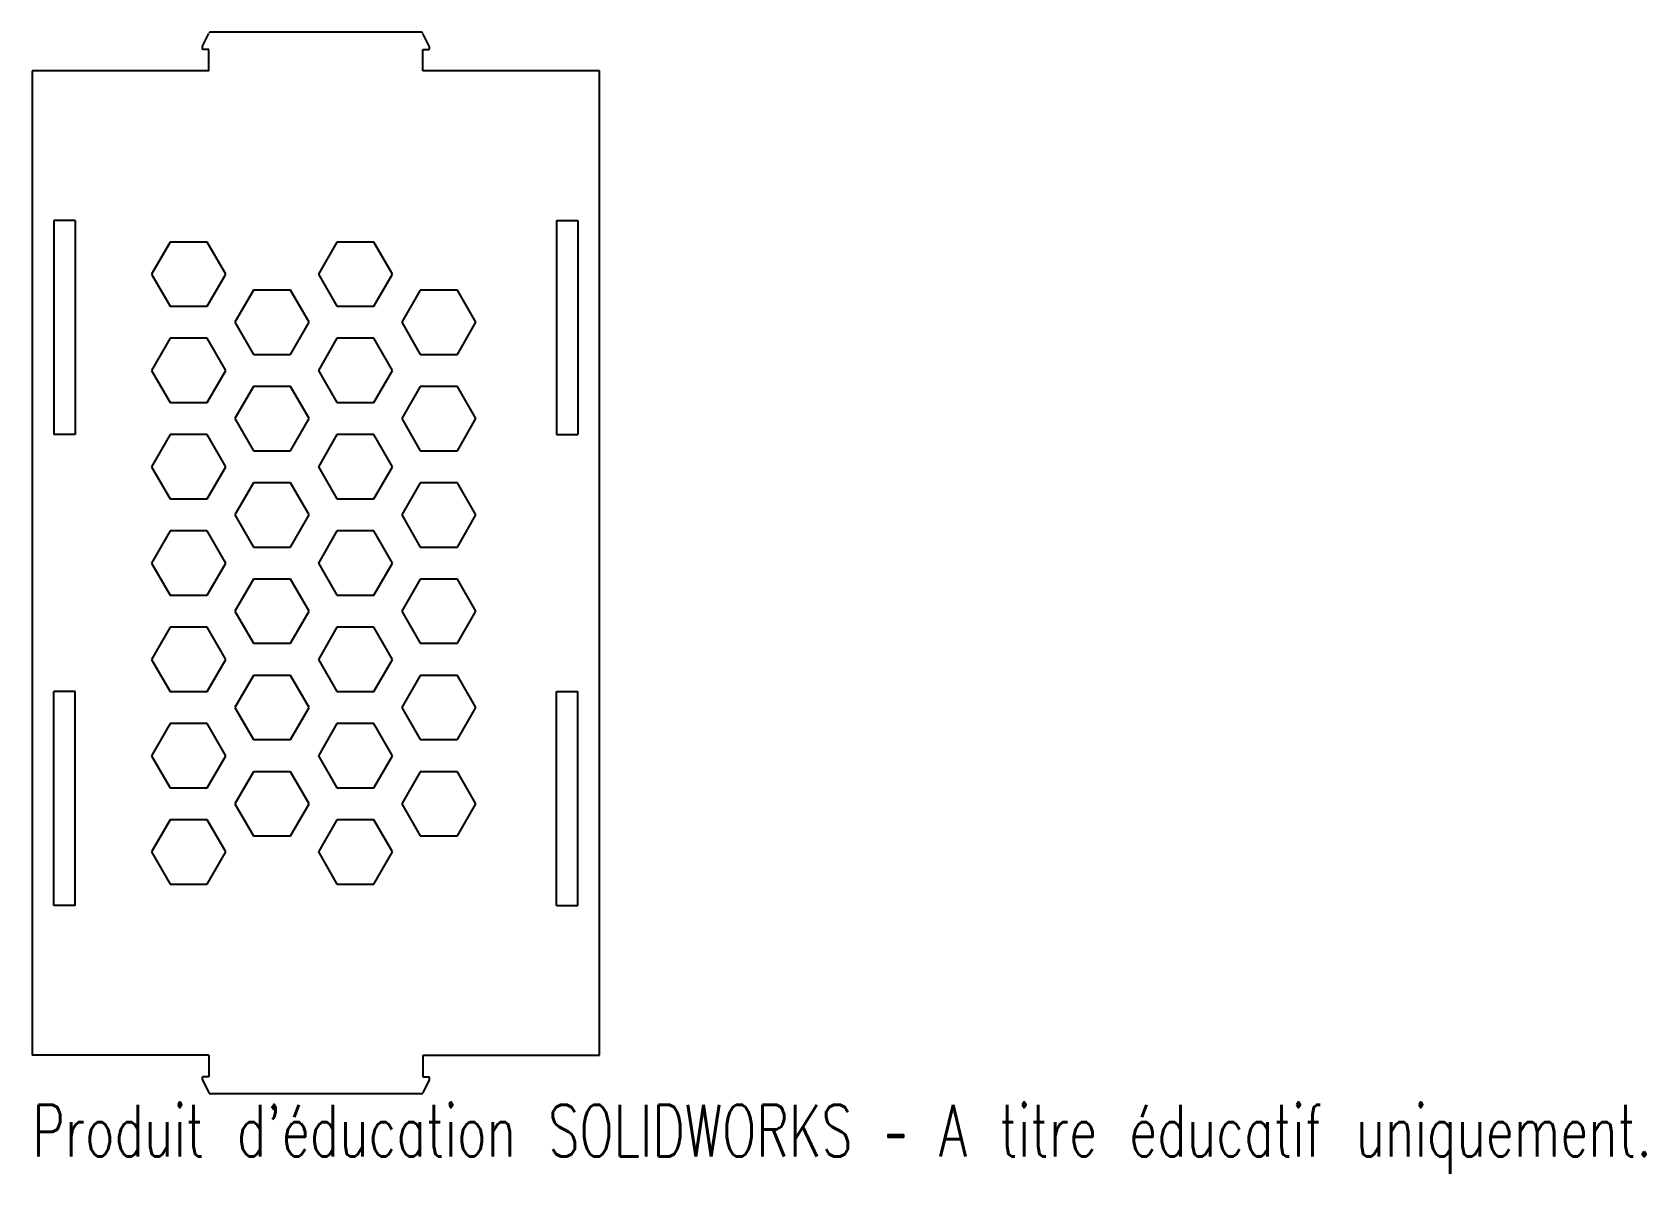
# Model space of a CAD drawing. Header units: millimetres. Extents: x 0 to 151, y -11 to 96.
import ezdxf

# ---------------------------------------------------------------- set-up
doc = ezdxf.new("R2010")
doc.units = ezdxf.units.MM
doc.styles.add('SLDTEXTSTYLE0', font='TXT', dxfattribs={"width": 0.7, "bigfont": 'bigfont'})

msp = doc.modelspace()

# ---------------------------------------------------------------- linework, layer by layer
at = {"color": 7, "linetype": 'Continuous', "lineweight": 25}
for p, q in [((15.9, 94.3), (16.5, 95.5)), ((36.34, 95.6), (16.66, 95.6)), ((37.1, 94.3), (36.5, 95.5)), ((16.5, 94), (15.9, 94)), ((16.5, 92), (16.5, 94)), ((36.5, 92), (36.5, 94)), ((36.5, 94), (37.1, 94)), ((16.5, 92), (0, 92)), ((0, 92), (0, 0)), ((53, 92), (36.5, 92)), ((53, 0), (53, 92)), ((2, 78), (2, 58)), ((4, 78), (2, 78)), ((4, 78), (4, 58)), ((49, 78), (51, 78)), ((49, 78), (49, 58)), ((51, 78), (51, 58)), ((12.88, 76), (11.15, 73)), ((16.34, 76), (12.88, 76)), ((18.08, 73), (16.34, 76)), ((28.47, 76), (26.74, 73)), ((31.93, 76), (28.47, 76)), ((33.66, 73), (31.93, 76)), ((11.15, 73), (12.88, 70)), ((16.34, 70), (18.08, 73)), ((26.74, 73), (28.47, 70)), ((31.93, 70), (33.66, 73)), ((20.67, 71.5), (18.94, 68.5)), ((24.14, 71.5), (20.67, 71.5)), ((25.87, 68.5), (24.14, 71.5)), ((36.26, 71.5), (34.53, 68.5)), ((39.73, 71.5), (36.26, 71.5)), ((41.46, 68.5), (39.73, 71.5)), ((12.88, 70), (16.34, 70)), ((28.47, 70), (31.93, 70)), ((18.94, 68.5), (20.67, 65.5)), ((24.14, 65.5), (25.87, 68.5)), ((34.53, 68.5), (36.26, 65.5)), ((39.73, 65.5), (41.46, 68.5)), ((12.88, 67), (11.15, 64)), ((16.34, 67), (12.88, 67)), ((18.08, 64), (16.34, 67)), ((28.47, 67), (26.74, 64)), ((31.93, 67), (28.47, 67)), ((33.66, 64), (31.93, 67)), ((20.67, 65.5), (24.14, 65.5)), ((36.26, 65.5), (39.73, 65.5)), ((11.15, 64), (12.88, 61)), ((16.34, 61), (18.08, 64)), ((26.74, 64), (28.47, 61)), ((31.93, 61), (33.66, 64)), ((20.67, 62.5), (18.94, 59.5)), ((24.14, 62.5), (20.67, 62.5)), ((25.87, 59.5), (24.14, 62.5)), ((36.26, 62.5), (34.53, 59.5)), ((39.73, 62.5), (36.26, 62.5)), ((41.46, 59.5), (39.73, 62.5)), ((12.88, 61), (16.34, 61)), ((28.47, 61), (31.93, 61)), ((18.94, 59.5), (20.67, 56.5)), ((24.14, 56.5), (25.87, 59.5)), ((34.53, 59.5), (36.26, 56.5)), ((39.73, 56.5), (41.46, 59.5)), ((4, 58), (2, 58)), ((12.88, 58), (11.15, 55)), ((16.34, 58), (12.88, 58)), ((18.08, 55), (16.34, 58)), ((28.47, 58), (26.74, 55)), ((31.93, 58), (28.47, 58)), ((33.66, 55), (31.93, 58)), ((49, 58), (51, 58)), ((20.67, 56.5), (24.14, 56.5)), ((36.26, 56.5), (39.73, 56.5)), ((11.15, 55), (12.88, 52)), ((16.34, 52), (18.08, 55)), ((26.74, 55), (28.47, 52)), ((31.93, 52), (33.66, 55)), ((20.67, 53.5), (18.94, 50.5)), ((24.14, 53.5), (20.67, 53.5)), ((25.87, 50.5), (24.14, 53.5)), ((36.26, 53.5), (34.53, 50.5)), ((39.73, 53.5), (36.26, 53.5)), ((41.46, 50.5), (39.73, 53.5)), ((12.88, 52), (16.34, 52)), ((28.47, 52), (31.93, 52)), ((18.94, 50.5), (20.67, 47.5)), ((24.14, 47.5), (25.87, 50.5)), ((34.53, 50.5), (36.26, 47.5)), ((39.73, 47.5), (41.46, 50.5)), ((12.88, 49), (11.15, 46)), ((16.34, 49), (12.88, 49)), ((18.08, 46), (16.34, 49)), ((28.47, 49), (26.74, 46)), ((31.93, 49), (28.47, 49)), ((33.66, 46), (31.93, 49)), ((20.67, 47.5), (24.14, 47.5)), ((36.26, 47.5), (39.73, 47.5)), ((11.15, 46), (12.88, 43)), ((16.34, 43), (18.08, 46)), ((26.74, 46), (28.47, 43)), ((31.93, 43), (33.66, 46)), ((20.67, 44.5), (18.94, 41.5)), ((24.14, 44.5), (20.67, 44.5)), ((25.87, 41.5), (24.14, 44.5)), ((36.26, 44.5), (34.53, 41.5)), ((39.73, 44.5), (36.26, 44.5)), ((41.46, 41.5), (39.73, 44.5)), ((12.88, 43), (16.34, 43)), ((28.47, 43), (31.93, 43)), ((18.94, 41.5), (20.67, 38.5)), ((24.14, 38.5), (25.87, 41.5)), ((34.53, 41.5), (36.26, 38.5)), ((39.73, 38.5), (41.46, 41.5)), ((12.88, 40), (11.15, 37)), ((16.34, 40), (12.88, 40)), ((18.08, 37), (16.34, 40)), ((28.47, 40), (26.74, 37)), ((31.93, 40), (28.47, 40)), ((33.66, 37), (31.93, 40)), ((20.67, 38.5), (24.14, 38.5)), ((36.26, 38.5), (39.73, 38.5)), ((11.15, 37), (12.88, 34)), ((16.34, 34), (18.08, 37)), ((26.74, 37), (28.47, 34)), ((31.93, 34), (33.66, 37)), ((20.67, 35.5), (18.94, 32.5)), ((24.14, 35.5), (20.67, 35.5)), ((25.87, 32.5), (24.14, 35.5)), ((36.26, 35.5), (34.53, 32.5)), ((39.73, 35.5), (36.26, 35.5)), ((41.46, 32.5), (39.73, 35.5)), ((2, 14), (2, 34)), ((4, 34), (2, 34)), ((4, 14), (4, 34)), ((12.88, 34), (16.34, 34)), ((28.47, 34), (31.93, 34)), ((49, 14), (49, 34)), ((49, 34), (51, 34)), ((51, 14), (51, 34)), ((18.94, 32.5), (20.67, 29.5)), ((24.14, 29.5), (25.87, 32.5)), ((34.53, 32.5), (36.26, 29.5)), ((39.73, 29.5), (41.46, 32.5)), ((12.88, 31), (11.15, 28)), ((16.34, 31), (12.88, 31)), ((18.08, 28), (16.34, 31)), ((28.47, 31), (26.74, 28)), ((31.93, 31), (28.47, 31)), ((33.66, 28), (31.93, 31)), ((20.67, 29.5), (24.14, 29.5)), ((36.26, 29.5), (39.73, 29.5)), ((11.15, 28), (12.88, 25)), ((16.34, 25), (18.08, 28)), ((26.74, 28), (28.47, 25)), ((31.93, 25), (33.66, 28)), ((20.67, 26.5), (18.94, 23.5)), ((24.14, 26.5), (20.67, 26.5)), ((25.87, 23.5), (24.14, 26.5)), ((36.26, 26.5), (34.53, 23.5)), ((39.73, 26.5), (36.26, 26.5)), ((41.46, 23.5), (39.73, 26.5)), ((12.88, 25), (16.34, 25)), ((28.47, 25), (31.93, 25)), ((18.94, 23.5), (20.67, 20.5)), ((24.14, 20.5), (25.87, 23.5)), ((34.53, 23.5), (36.26, 20.5)), ((39.73, 20.5), (41.46, 23.5)), ((12.88, 22), (11.15, 19)), ((16.34, 22), (12.88, 22)), ((18.08, 19), (16.34, 22)), ((28.47, 22), (26.74, 19)), ((31.93, 22), (28.47, 22)), ((33.66, 19), (31.93, 22)), ((20.67, 20.5), (24.14, 20.5)), ((36.26, 20.5), (39.73, 20.5)), ((11.15, 19), (12.88, 16)), ((16.34, 16), (18.08, 19)), ((26.74, 19), (28.47, 16)), ((31.93, 16), (33.66, 19)), ((12.88, 16), (16.34, 16)), ((28.47, 16), (31.93, 16)), ((4, 14), (2, 14)), ((49, 14), (51, 14)), ((16.5, 0), (0, 0)), ((16.5, 0), (16.5, -2)), ((36.5, 0), (36.5, -2)), ((36.5, 0), (53, 0)), ((16.5, -2), (15.9, -2)), ((15.9, -2.3), (16.5, -3.5)), ((36.5, -2), (37.1, -2)), ((37.1, -2.3), (36.5, -3.5)), ((36.34, -3.6), (16.66, -3.6))]:
    msp.add_line(p, q, dxfattribs=at)
for centre, radius, start, end in [((16.66, 95.42), 0.181, 90, 153.4349), ((36.34, 95.42), 0.181, 26.5651, 90), ((16.2, 94.15), 0.335, 153.4349, 206.5651), ((36.8, 94.15), 0.335, 333.4349, 26.5651), ((16.2, -2.15), 0.335, 153.4349, 206.5651), ((36.8, -2.15), 0.335, 333.4349, 26.5651), ((16.66, -3.42), 0.181, 206.5651, 270), ((36.34, -3.42), 0.181, 270, 333.4349)]:
    msp.add_arc(centre, radius, start, end, dxfattribs=at)

# ---------------------------------------------------------------- texts
at = {"color": 7, "linetype": 'Continuous', "insert": (0, -4.62), "char_height": 4.8336, "attachment_point": 1, "style": 'SLDTEXTSTYLE0'}
msp.add_mtext("Produit d'éducation SOLIDWORKS – A titre éducatif uniquement.", dxfattribs=at)

doc.saveas('drawing.dxf')
